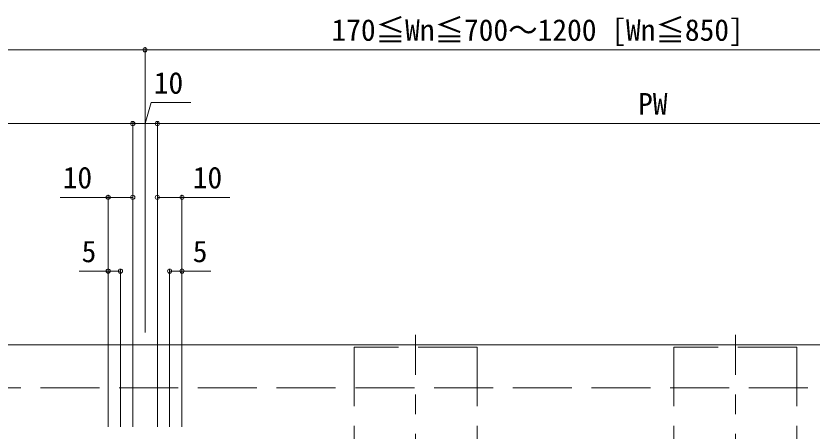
# Model space of a CAD drawing. Units: millimetres, scale not verified. Extents: x -990 to 990, y -1600 to 1603.
# Drawn here: x 370.2 to 693.9, y -525.7 to -356.9 of the extents above; entities that cross this region are included whole.
import ezdxf
from ezdxf.enums import TextEntityAlignment as Align

# ---------------------------------------------------------------- set-up
doc = ezdxf.new("R2010")
doc.units = ezdxf.units.MM
doc.header["$LTSCALE"] = 8
doc.linetypes.add('CHAIN2', pattern=[12, 9, -1, 1, -1])
doc.linetypes.add('DASHED3', pattern=[4, 3, -1])
for name, color, linetype, lineweight in [('0-2_YKK_ZWAK', 2, 'Continuous', 9), ('0-3_YKK_11', 4, 'DASHED3', 9), ('0-4_YKK_12', 3, 'Continuous', 9), ('0-6_YKK_D', 6, 'Continuous', 9)]:
    doc.layers.add(name, color=color, linetype=linetype, lineweight=lineweight)
doc.styles.add('ＭＳ ゴシック', font='')
doc.styles.get('ＭＳ ゴシック').set_extended_font_data('MS Gothic')

msp = doc.modelspace()

# ---------------------------------------------------------------- linework, layer by layer
at = {"layer": '0-2_YKK_ZWAK'}
msp.add_line((240.233, -490.626), (832.733, -490.626), dxfattribs=at)
msp.add_line((240.233, -490.626), (832.733, -490.626), dxfattribs=at)
at = {"layer": '0-3_YKK_11', "linetype": 'CHAIN2'}
for p, q in [((532.733, -694.776), (532.733, -486.476)), ((662.733, -694.776), (662.733, -486.476))]:
    msp.add_line(p, q, dxfattribs=at)
at = {"layer": '0-3_YKK_11'}
for p, q in [((507.733, -491.476), (507.733, -689.776)), ((557.733, -491.476), (507.733, -491.476)), ((557.733, -491.476), (557.733, -689.776)), ((637.733, -491.476), (637.733, -689.776)), ((687.733, -491.476), (637.733, -491.476)), ((687.733, -491.476), (687.733, -689.776))]:
    msp.add_line(p, q, dxfattribs=at)
at = {"layer": '0-4_YKK_12', "linetype": 'DASHED3'}
msp.add_line((-259.767, -508.126), (832.733, -508.126), dxfattribs=at)
at = {"layer": '0-6_YKK_D'}
for p, q in [((22.733, -370.626), (422.733, -370.626)), ((422.733, -485.626), (422.733, -369.626)), ((422.733, -485.626), (422.733, -369.626)), ((422.733, -370.626), (772.733, -370.626)), ((-239.267, -400.626), (417.733, -400.626)), ((417.733, -485.626), (417.733, -399.626)), ((417.733, -485.626), (417.733, -399.626)), ((417.733, -400.626), (427.733, -400.626)), ((427.733, -485.626), (427.733, -399.626)), ((427.733, -485.626), (427.733, -399.626)), ((427.733, -400.626), (832.733, -400.626)), ((407.733, -523.926), (407.733, -429.626)), ((417.733, -523.926), (417.733, -429.626)), ((427.733, -523.926), (427.733, -429.626)), ((437.733, -523.926), (437.733, -429.626)), ((407.733, -523.926), (407.733, -459.626)), ((412.733, -523.926), (412.733, -459.626)), ((432.733, -523.926), (432.733, -459.626)), ((437.733, -523.926), (437.733, -459.626))]:
    msp.add_line(p, q, dxfattribs=at)
for points in [[(422.733, -400.626), (425.283, -392.126), (441.363, -392.126)], [(417.733, -430.626), (407.733, -430.626), (388.253, -430.626)], [(427.733, -430.626), (437.733, -430.626), (457.213, -430.626)], [(412.733, -460.626), (407.733, -460.626), (395.933, -460.626)], [(432.733, -460.626), (437.733, -460.626), (449.533, -460.626)]]:
    msp.add_lwpolyline(points, dxfattribs=at)
for centre in [(422.733, -370.626), (422.733, -370.626), (417.733, -400.626), (417.733, -400.626), (427.733, -400.626), (427.733, -400.626), (407.733, -430.626), (417.733, -430.626), (427.733, -430.626), (437.733, -430.626), (407.733, -460.626), (412.733, -460.626), (432.733, -460.626), (437.733, -460.626)]:
    msp.add_circle(centre, 0.85, dxfattribs=at)

# ---------------------------------------------------------------- texts
at = {"layer": '0-6_YKK_D', "style": 'ＭＳ ゴシック'}
for s, p in [('170≦Wn≦700～1200 [Wn≦850]', (498.533, -369.626)), ('10', (426.283, -391.126)), ('PW', (623.193, -399.626)), ('10', (389.253, -429.626)), ('10', (442.133, -429.626)), ('5', (396.933, -459.626)), ('5', (442.133, -459.626))]:
    msp.add_text(s, height=8.798, dxfattribs=at).set_placement(p, align=Align.BOTTOM_LEFT)

doc.saveas('drawing.dxf')
